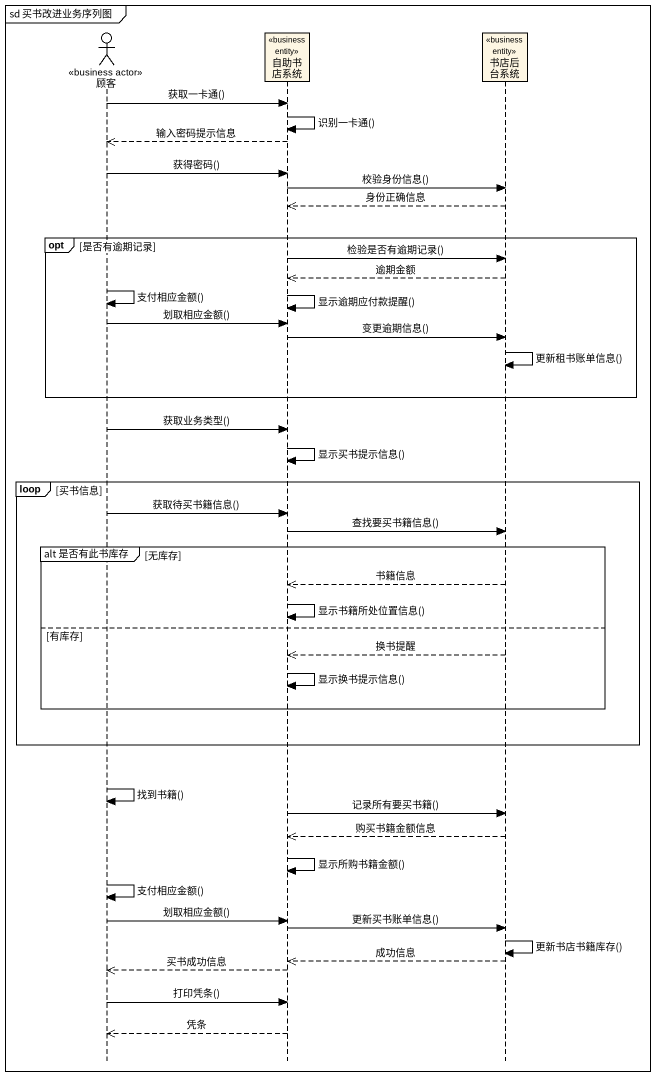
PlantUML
@startuml
mainframe sd 买书改进业务序列图
hide footbox
actor 顾客 <<business actor>>
participant 自助书店系统 <<business entity>>
participant 书店后台系统 <<business entity>>

顾客 -> 自助书店系统 : 获取一卡通()
自助书店系统 -> 自助书店系统 : 识别一卡通()
自助书店系统 -->> 顾客 : 输入密码提示信息
顾客 -> 自助书店系统 : 获得密码()
自助书店系统 -> 书店后台系统 : 校验身份信息()
书店后台系统 -->> 自助书店系统 : 身份正确信息
opt 是否有逾期记录
  自助书店系统 -> 书店后台系统 : 检验是否有逾期记录()
  书店后台系统 -->> 自助书店系统 : 逾期金额
  顾客 -> 顾客 : 支付相应金额()
  自助书店系统 -> 自助书店系统 : 显示逾期应付款提醒()
  顾客 -> 自助书店系统 : 划取相应金额()
  自助书店系统 -> 书店后台系统 : 变更逾期信息()
  书店后台系统 -> 书店后台系统 : 更新租书账单信息()
end
顾客 -> 自助书店系统 : 获取业务类型()
自助书店系统 -> 自助书店系统 : 显示买书提示信息()
loop 买书信息
  顾客 -> 自助书店系统 : 获取待买书籍信息()
  自助书店系统 -> 书店后台系统 : 查找要买书籍信息()
  group alt 是否有此书库存 [无库存]
    书店后台系统 -->> 自助书店系统 : 书籍信息
    自助书店系统 -> 自助书店系统 : 显示书籍所处位置信息()
  else 有库存
    书店后台系统 -->> 自助书店系统 : 换书提醒
    自助书店系统 -> 自助书店系统 : 显示换书提示信息()
  end
end
顾客 -> 顾客 : 找到书籍()
自助书店系统 -> 书店后台系统 : 记录所有要买书籍()
书店后台系统 -->> 自助书店系统 : 购买书籍金额信息
自助书店系统 -> 自助书店系统 : 显示所购书籍金额()
顾客 -> 顾客 : 支付相应金额()
顾客 -> 自助书店系统 : 划取相应金额()
自助书店系统 -> 书店后台系统 : 更新买书账单信息()
书店后台系统 -> 书店后台系统 : 更新书店书籍库存()
书店后台系统 -->> 自助书店系统 : 成功信息
自助书店系统 -->> 顾客 : 买书成功信息
顾客 -> 自助书店系统 : 打印凭条()
自助书店系统 -->> 顾客 : 凭条
@enduml
